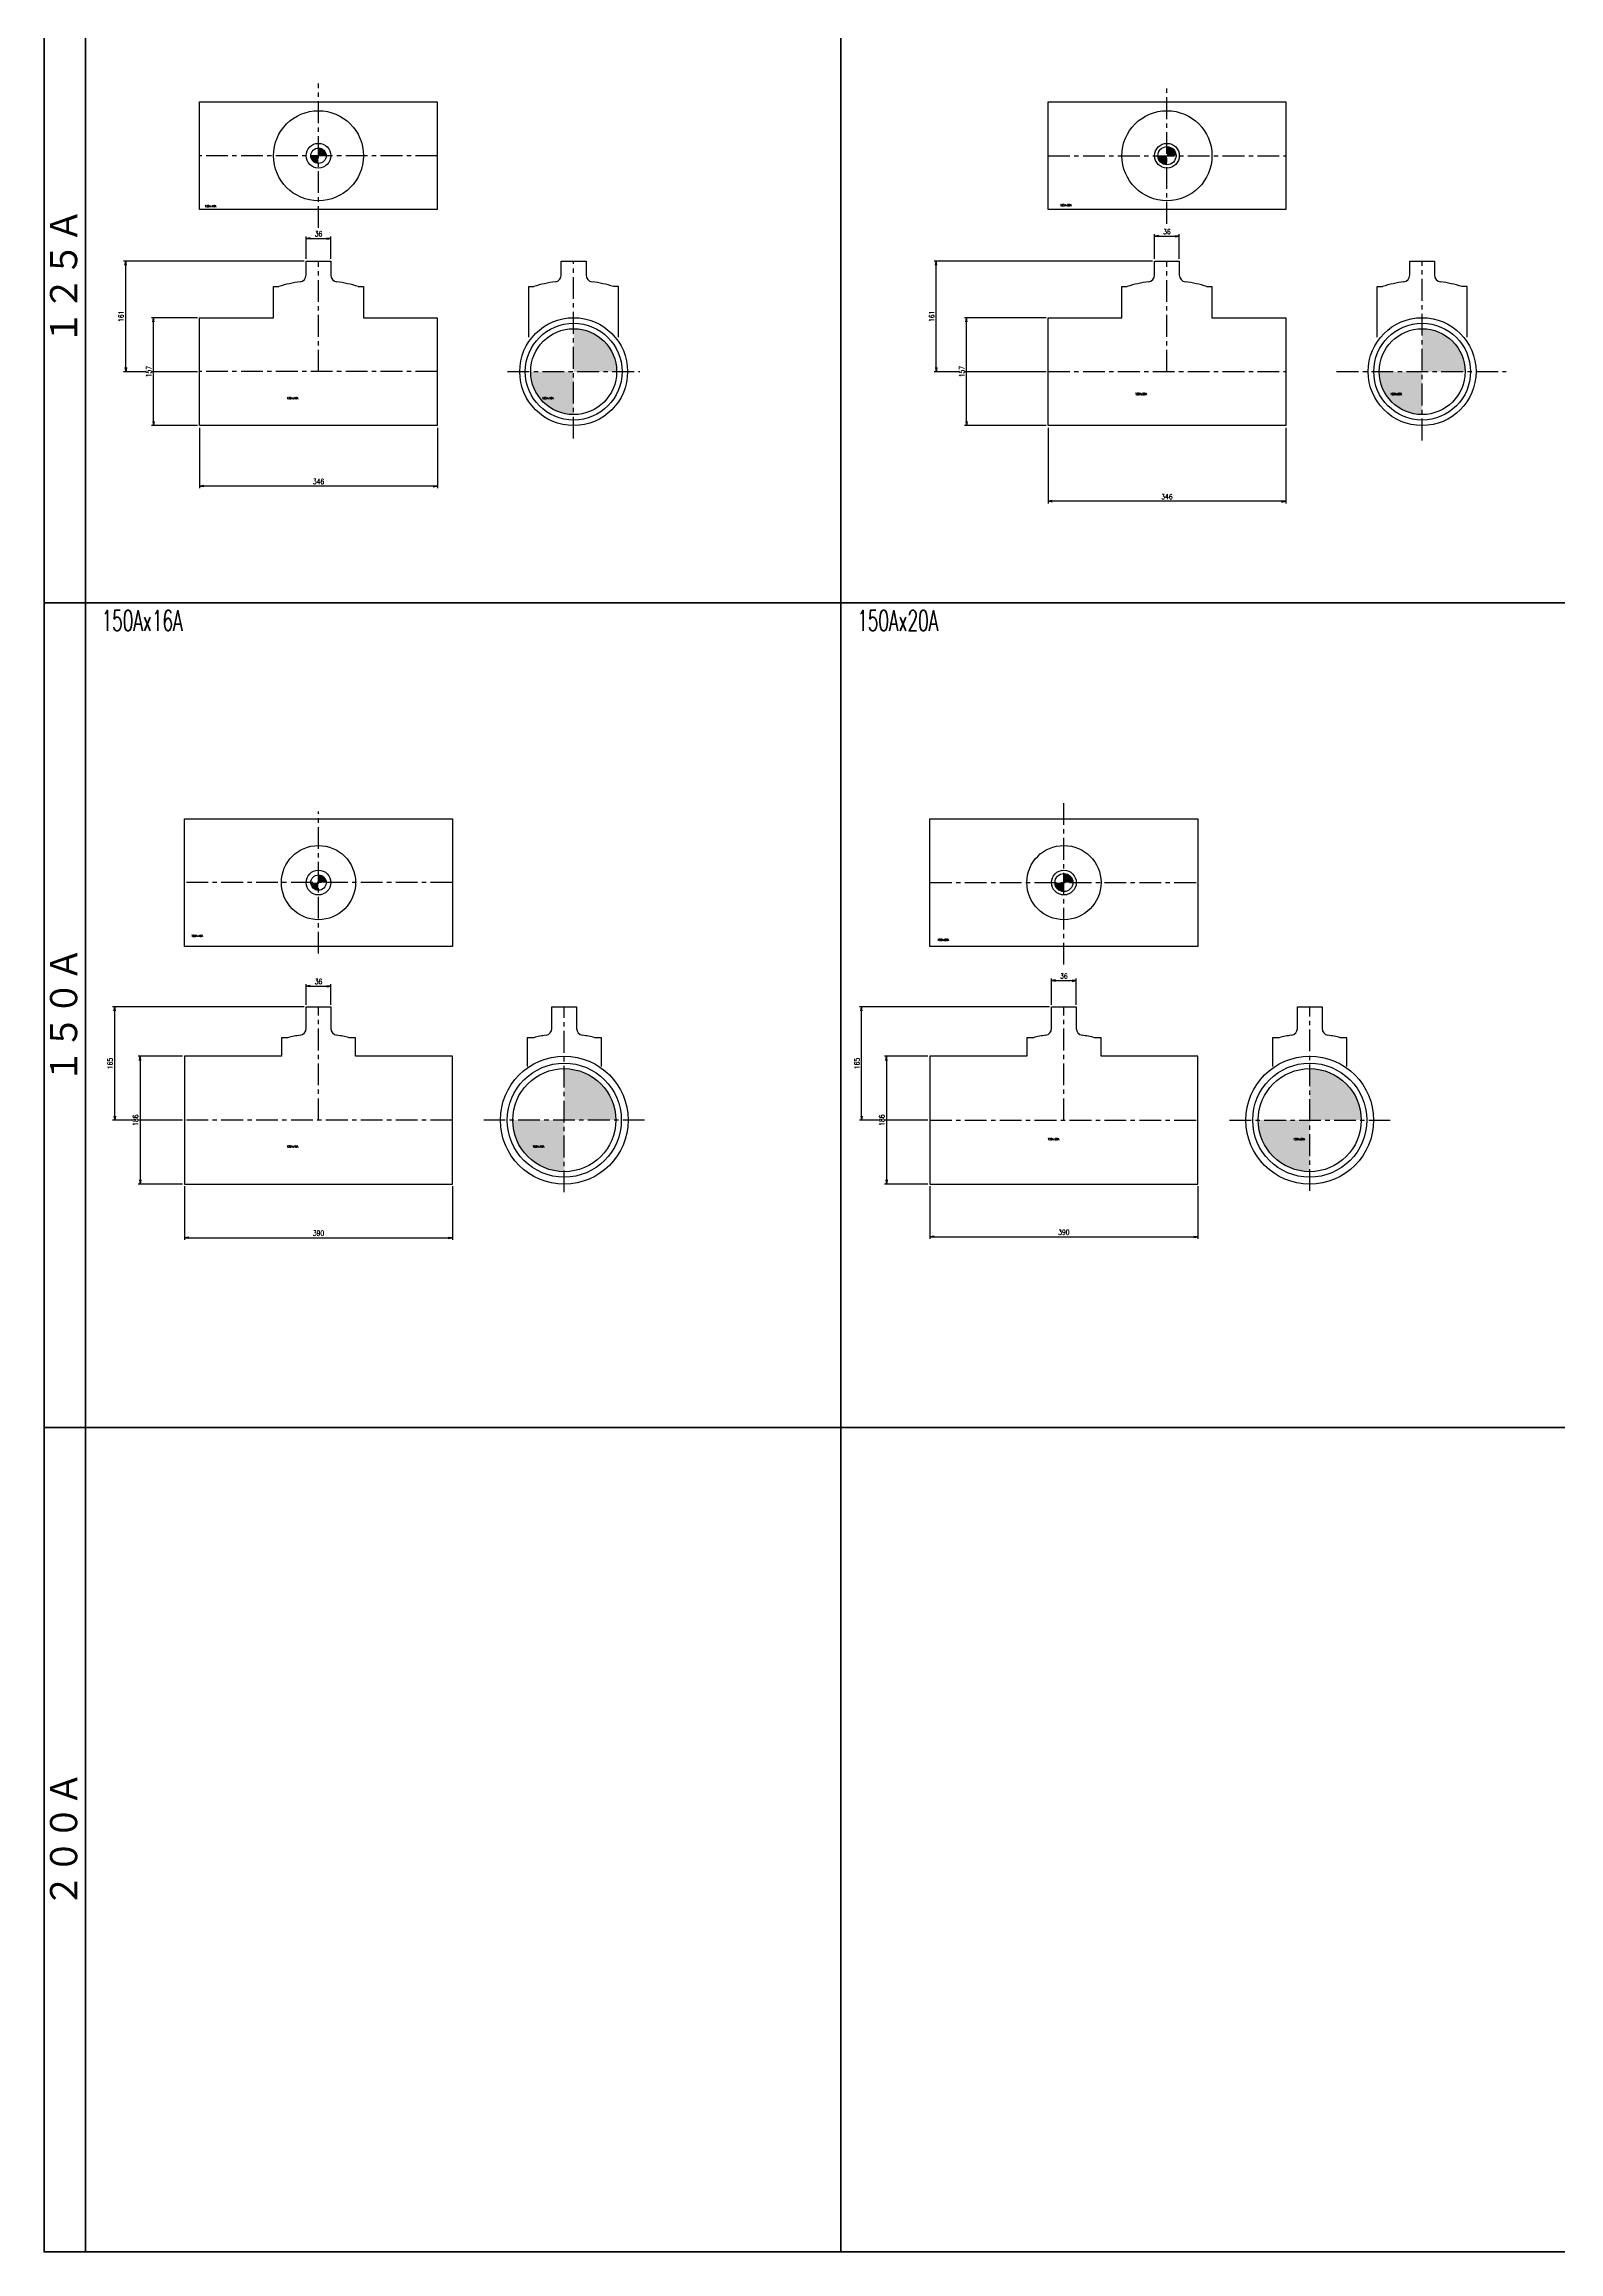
# Model space of a CAD drawing. Header units: millimetres. Extents: x 1711 to 90196, y -23291 to 8516.
# Drawn here: x 72476 to 74681, y -3752 to -539 of the extents above; entities that cross this region are included whole.
import ezdxf
from ezdxf.enums import TextEntityAlignment as Align

# ---------------------------------------------------------------- set-up
doc = ezdxf.new("R2010")
doc.units = ezdxf.units.MM
doc.header["$PDMODE"] = 35
doc.linetypes.add('CENTER', pattern=[50.8, 31.75, -6.35, 6.35, -6.35])
doc.layers.add('line', color=153, linetype='Continuous', lineweight=50)
for name, color, linetype in [('寸法', 2, 'Continuous'), ('配管-CVP', 4, 'Continuous'), ('＃配管（PVC)', 21, 'Continuous')]:
    doc.layers.add(name, color=color, linetype=linetype)
doc.styles.add('kpk', font='romans.shx', dxfattribs={"width": 0.7, "bigfont": 'extfont2.shx'})
doc.styles.get("Standard").update_dxf_attribs({"font": 'romans.shx', "bigfont": 'extfont.shx'})
doc.dimstyles.new('KPK-3', dxfattribs={"dimscale": 3, "dimtxt": 2.5, "dimasz": 2, "dimexe": 1, "dimexo": 1, "dimgap": 1, "dimtad": 3, "dimdec": 1, "dimdsep": 46, "dimtxsty": 'kpk', "dimblk": 'OPEN', "dimcen": 2.5, "dimclrd": 2, "dimclre": 2, "dimclrt": 4, "dimadec": 1, "dimazin": 2, "dimtfac": 1, "dimtdec": 1, "dimtmove": 0, "dimatfit": 2, "dimldrblk": 'OPEN', "dimfxl": 0, "dimlwd": -1, "dimlwe": -1, "dimarcsym": 0})

# ---------------------------------------------------------------- blocks, each defined once
blk = doc.blocks.new('_Open')
at = {"color": 0, "linetype": 'ByBlock', "lineweight": -2}
for p, q in [((-1, 0.17), (0, 0)), ((-1, -0.17), (0, 0)), ((0, 0), (-1, 0))]:
    blk.add_line(p, q, dxfattribs=at)
blk = doc.blocks.new('*D2141')
at = {"layer": 'Defpoints', "color": 0, "transparency": 16777216}
for p in [(72594.6, -855), (72857.3, -855), (72702.3, -1016)]:
    blk.add_point(p, dxfattribs=at)
at = {"layer": '寸法', "color": 2, "transparency": 16777216}
for p, q in [((72854.3, -855), (72591.6, -855)), ((72594.6, -1010), (72594.6, -861)), ((72699.3, -1016), (72591.6, -1016))]:
    blk.add_line(p, q, dxfattribs=at)
at = {"layer": '寸法', "color": 2, "transparency": 16777216, "xscale": 6, "yscale": 6, "zscale": 6}
for p, rotation in [((72594.6, -855), 90), ((72594.6, -1016), 270)]:
    blk.add_blockref('_Open', p, dxfattribs=dict(at, rotation=rotation))
at = {"layer": '寸法', "color": 4, "transparency": 16777216, "insert": (72587.9, -935.5), "char_height": 7.5, "attachment_point": 5, "rotation": 90, "style": 'kpk', "bg_fill": 3, "box_fill_scale": 1.1, "bg_fill_color": 256, "bg_fill_true_color": 13158600, "bg_fill_transparency": 0}
blk.add_mtext('161', dxfattribs=at)
blk = doc.blocks.new('*D2142')
at = {"layer": 'Defpoints', "color": 0, "transparency": 16777216}
for p in [(72635, -937.5), (72702.3, -937.5), (72702.3, -1094.5)]:
    blk.add_point(p, dxfattribs=at)
at = {"layer": '寸法', "color": 2, "transparency": 16777216}
for p, q in [((72699.3, -937.5), (72632, -937.5)), ((72635, -1088.5), (72635, -943.5)), ((72699.3, -1094.5), (72632, -1094.5))]:
    blk.add_line(p, q, dxfattribs=at)
at = {"layer": '寸法', "color": 2, "transparency": 16777216, "xscale": 6, "yscale": 6, "zscale": 6}
for p, rotation in [((72635, -937.5), 90), ((72635, -1094.5), 270)]:
    blk.add_blockref('_Open', p, dxfattribs=dict(at, rotation=rotation))
at = {"layer": '寸法', "color": 4, "transparency": 16777216, "insert": (72628.2, -1016), "char_height": 7.5, "attachment_point": 5, "rotation": 90, "style": 'kpk', "bg_fill": 3, "box_fill_scale": 1.1, "bg_fill_color": 256, "bg_fill_true_color": 13158600, "bg_fill_transparency": 0}
blk.add_mtext('157', dxfattribs=at)
blk = doc.blocks.new('*D2143')
at = {"layer": 'Defpoints', "color": 0, "transparency": 16777216}
for p in [(72702.3, -1094.5), (73048.3, -1094.5), (72702.3, -1182.7)]:
    blk.add_point(p, dxfattribs=at)
at = {"layer": '寸法', "color": 2, "transparency": 16777216}
for p, q in [((72702.3, -1097.5), (72702.3, -1185.7)), ((73048.3, -1097.5), (73048.3, -1185.7)), ((73042.3, -1182.7), (72708.3, -1182.7))]:
    blk.add_line(p, q, dxfattribs=at)
at = {"layer": '寸法', "color": 2, "transparency": 16777216, "xscale": 6, "yscale": 6, "zscale": 6, "rotation": 180}
blk.add_blockref('_Open', (72702.3, -1182.7), dxfattribs=at)
at = {"layer": '寸法', "color": 2, "transparency": 16777216, "xscale": 6, "yscale": 6, "zscale": 6}
blk.add_blockref('_Open', (73048.3, -1182.7), dxfattribs=at)
at = {"layer": '寸法', "color": 4, "transparency": 16777216, "insert": (72875.3, -1175.9), "char_height": 7.5, "attachment_point": 5, "style": 'kpk', "bg_fill": 3, "box_fill_scale": 1.1, "bg_fill_color": 256, "bg_fill_true_color": 13158600, "bg_fill_transparency": 0}
blk.add_mtext('346', dxfattribs=at)
blk = doc.blocks.new('*D2144')
at = {"layer": 'Defpoints', "color": 0, "transparency": 16777216}
for p in [(72857.3, -855), (72893.3, -855)]:
    blk.add_point(p, dxfattribs=at)
at = {"layer": '寸法', "color": 2, "transparency": 16777216}
for p, q in [((72857.3, -852), (72857.3, -819.1)), ((72863.3, -822.1), (72887.3, -822.1)), ((72893.3, -852), (72893.3, -819.1))]:
    blk.add_line(p, q, dxfattribs=at)
at = {"layer": '寸法', "color": 2, "transparency": 16777216, "xscale": 6, "yscale": 6, "zscale": 6, "rotation": 180}
blk.add_blockref('_Open', (72857.3, -822.1), dxfattribs=at)
at = {"layer": '寸法', "color": 2, "transparency": 16777216, "xscale": 6, "yscale": 6, "zscale": 6}
blk.add_blockref('_Open', (72893.3, -822.1), dxfattribs=at)
at = {"layer": '寸法', "color": 4, "transparency": 16777216, "insert": (72875.3, -815.4), "char_height": 7.5, "attachment_point": 5, "style": 'kpk', "bg_fill": 3, "box_fill_scale": 1.1, "bg_fill_color": 256, "bg_fill_true_color": 13158600, "bg_fill_transparency": 0}
blk.add_mtext('36', dxfattribs=at)
at = {"layer": 'Defpoints', "color": 0, "transparency": 16777216}
blk.add_point((72893.3, -822.1), dxfattribs=at)
blk = doc.blocks.new('*D2145')
at = {"layer": 'Defpoints', "color": 0, "transparency": 16777216}
for p in [(73774.6, -855), (74092.4, -855), (73937.4, -1016)]:
    blk.add_point(p, dxfattribs=at)
at = {"layer": '寸法', "color": 2, "transparency": 16777216}
for p, q in [((74089.4, -855), (73771.6, -855)), ((73774.6, -1010), (73774.6, -861)), ((73934.4, -1016), (73771.6, -1016))]:
    blk.add_line(p, q, dxfattribs=at)
at = {"layer": '寸法', "color": 2, "transparency": 16777216, "xscale": 6, "yscale": 6, "zscale": 6}
for p, rotation in [((73774.6, -855), 90), ((73774.6, -1016), 270)]:
    blk.add_blockref('_Open', p, dxfattribs=dict(at, rotation=rotation))
at = {"layer": '寸法', "color": 4, "transparency": 16777216, "insert": (73767.8, -935.5), "char_height": 7.5, "attachment_point": 5, "rotation": 90, "style": 'kpk', "bg_fill": 3, "box_fill_scale": 1.1, "bg_fill_color": 256, "bg_fill_true_color": 13158600, "bg_fill_transparency": 0}
blk.add_mtext('161', dxfattribs=at)
blk = doc.blocks.new('*D2146')
at = {"layer": 'Defpoints', "color": 0, "transparency": 16777216}
for p in [(73818.6, -937.5), (73937.4, -937.5), (73937.4, -1094.5)]:
    blk.add_point(p, dxfattribs=at)
at = {"layer": '寸法', "color": 2, "transparency": 16777216}
for p, q in [((73934.4, -937.5), (73815.6, -937.5)), ((73818.6, -1088.5), (73818.6, -943.5)), ((73934.4, -1094.5), (73815.6, -1094.5))]:
    blk.add_line(p, q, dxfattribs=at)
at = {"layer": '寸法', "color": 2, "transparency": 16777216, "xscale": 6, "yscale": 6, "zscale": 6}
for p, rotation in [((73818.6, -937.5), 90), ((73818.6, -1094.5), 270)]:
    blk.add_blockref('_Open', p, dxfattribs=dict(at, rotation=rotation))
at = {"layer": '寸法', "color": 4, "transparency": 16777216, "insert": (73811.9, -1016), "char_height": 7.5, "attachment_point": 5, "rotation": 90, "style": 'kpk', "bg_fill": 3, "box_fill_scale": 1.1, "bg_fill_color": 256, "bg_fill_true_color": 13158600, "bg_fill_transparency": 0}
blk.add_mtext('157', dxfattribs=at)
blk = doc.blocks.new('*D2147')
at = {"layer": 'Defpoints', "color": 0, "transparency": 16777216}
for p in [(73937.4, -1094.5), (74283.4, -1094.5), (73937.4, -1204.7)]:
    blk.add_point(p, dxfattribs=at)
at = {"layer": '寸法', "color": 2, "transparency": 16777216}
for p, q in [((73937.4, -1097.5), (73937.4, -1207.7)), ((74283.4, -1097.5), (74283.4, -1207.7)), ((74277.4, -1204.7), (73943.4, -1204.7))]:
    blk.add_line(p, q, dxfattribs=at)
at = {"layer": '寸法', "color": 2, "transparency": 16777216, "xscale": 6, "yscale": 6, "zscale": 6, "rotation": 180}
blk.add_blockref('_Open', (73937.4, -1204.7), dxfattribs=at)
at = {"layer": '寸法', "color": 2, "transparency": 16777216, "xscale": 6, "yscale": 6, "zscale": 6}
blk.add_blockref('_Open', (74283.4, -1204.7), dxfattribs=at)
at = {"layer": '寸法', "color": 4, "transparency": 16777216, "insert": (74110.4, -1198), "char_height": 7.5, "attachment_point": 5, "style": 'kpk', "bg_fill": 3, "box_fill_scale": 1.1, "bg_fill_color": 256, "bg_fill_true_color": 13158600, "bg_fill_transparency": 0}
blk.add_mtext('346', dxfattribs=at)
blk = doc.blocks.new('*D1816')
at = {"layer": 'Defpoints', "color": 0, "transparency": 16777216}
for p in [(74092.4, -855), (74128.4, -855)]:
    blk.add_point(p, dxfattribs=at)
at = {"layer": '寸法', "color": 2, "transparency": 16777216}
for p, q in [((74092.4, -852), (74092.4, -815.9)), ((74098.4, -818.9), (74122.4, -818.9)), ((74128.4, -852), (74128.4, -815.9))]:
    blk.add_line(p, q, dxfattribs=at)
at = {"layer": '寸法', "color": 2, "transparency": 16777216, "xscale": 6, "yscale": 6, "zscale": 6, "rotation": 180}
blk.add_blockref('_Open', (74092.4, -818.9), dxfattribs=at)
at = {"layer": '寸法', "color": 2, "transparency": 16777216, "xscale": 6, "yscale": 6, "zscale": 6}
blk.add_blockref('_Open', (74128.4, -818.9), dxfattribs=at)
at = {"layer": '寸法', "color": 4, "transparency": 16777216, "insert": (74110.4, -812.2), "char_height": 7.5, "attachment_point": 5, "style": 'kpk', "bg_fill": 3, "box_fill_scale": 1.1, "bg_fill_color": 256, "bg_fill_true_color": 13158600, "bg_fill_transparency": 0}
blk.add_mtext('36', dxfattribs=at)
at = {"layer": 'Defpoints', "color": 0, "transparency": 16777216}
blk.add_point((74128.4, -818.9), dxfattribs=at)
blk = doc.blocks.new('*D1837')
at = {"layer": 'Defpoints', "color": 0, "transparency": 16777216}
for p in [(72578.6, -1940.4), (72857.3, -1940.4), (72680.3, -2105.4)]:
    blk.add_point(p, dxfattribs=at)
at = {"layer": '寸法', "color": 2, "transparency": 16777216}
for p, q in [((72854.3, -1940.4), (72575.6, -1940.4)), ((72578.6, -2099.4), (72578.6, -1946.4)), ((72677.3, -2105.4), (72575.6, -2105.4))]:
    blk.add_line(p, q, dxfattribs=at)
at = {"layer": '寸法', "color": 2, "transparency": 16777216, "xscale": 6, "yscale": 6, "zscale": 6}
for p, rotation in [((72578.6, -1940.4), 90), ((72578.6, -2105.4), 270)]:
    blk.add_blockref('_Open', p, dxfattribs=dict(at, rotation=rotation))
at = {"layer": '寸法', "color": 4, "transparency": 16777216, "insert": (72571.9, -2022.9), "char_height": 7.5, "attachment_point": 5, "rotation": 90, "style": 'kpk', "bg_fill": 3, "box_fill_scale": 1.1, "bg_fill_color": 256, "bg_fill_true_color": 13158600, "bg_fill_transparency": 0}
blk.add_mtext('165', dxfattribs=at)
blk = doc.blocks.new('*D1838')
at = {"layer": 'Defpoints', "color": 0, "transparency": 16777216}
for p in [(72680.3, -2012.4), (72615.8, -2198.4), (72680.3, -2198.4)]:
    blk.add_point(p, dxfattribs=at)
at = {"layer": '寸法', "color": 2, "transparency": 16777216}
for p, q in [((72677.3, -2012.4), (72612.8, -2012.4)), ((72615.8, -2018.4), (72615.8, -2192.4)), ((72677.3, -2198.4), (72612.8, -2198.4))]:
    blk.add_line(p, q, dxfattribs=at)
at = {"layer": '寸法', "color": 2, "transparency": 16777216, "xscale": 6, "yscale": 6, "zscale": 6}
for p, rotation in [((72615.8, -2012.4), 90), ((72615.8, -2198.4), 270)]:
    blk.add_blockref('_Open', p, dxfattribs=dict(at, rotation=rotation))
at = {"layer": '寸法', "color": 4, "transparency": 16777216, "insert": (72609, -2105.4), "char_height": 7.5, "attachment_point": 5, "rotation": 90, "style": 'kpk', "bg_fill": 3, "box_fill_scale": 1.1, "bg_fill_color": 256, "bg_fill_true_color": 13158600, "bg_fill_transparency": 0}
blk.add_mtext('186', dxfattribs=at)
blk = doc.blocks.new('*D1839')
at = {"layer": 'Defpoints', "color": 0, "transparency": 16777216}
for p in [(72680.3, -2198.4), (73070.3, -2198.4), (73070.3, -2276.6)]:
    blk.add_point(p, dxfattribs=at)
at = {"layer": '寸法', "color": 2, "transparency": 16777216}
for p, q in [((72680.3, -2201.4), (72680.3, -2279.6)), ((73070.3, -2201.4), (73070.3, -2279.6)), ((72686.3, -2276.6), (73064.3, -2276.6))]:
    blk.add_line(p, q, dxfattribs=at)
at = {"layer": '寸法', "color": 2, "transparency": 16777216, "xscale": 6, "yscale": 6, "zscale": 6, "rotation": 180}
blk.add_blockref('_Open', (72680.3, -2276.6), dxfattribs=at)
at = {"layer": '寸法', "color": 2, "transparency": 16777216, "xscale": 6, "yscale": 6, "zscale": 6}
blk.add_blockref('_Open', (73070.3, -2276.6), dxfattribs=at)
at = {"layer": '寸法', "color": 4, "transparency": 16777216, "insert": (72875.3, -2269.8), "char_height": 7.5, "attachment_point": 5, "style": 'kpk', "bg_fill": 3, "box_fill_scale": 1.1, "bg_fill_color": 256, "bg_fill_true_color": 13158600, "bg_fill_transparency": 0}
blk.add_mtext('390', dxfattribs=at)
blk = doc.blocks.new('*D1840')
at = {"layer": 'Defpoints', "color": 0, "transparency": 16777216}
for p in [(72857.3, -1940.4), (72893.3, -1940.4)]:
    blk.add_point(p, dxfattribs=at)
at = {"layer": '寸法', "color": 2, "transparency": 16777216}
for p, q in [((72857.3, -1937.4), (72857.3, -1907.4)), ((72863.3, -1910.4), (72887.3, -1910.4)), ((72893.3, -1937.4), (72893.3, -1907.4))]:
    blk.add_line(p, q, dxfattribs=at)
at = {"layer": '寸法', "color": 2, "transparency": 16777216, "xscale": 6, "yscale": 6, "zscale": 6, "rotation": 180}
blk.add_blockref('_Open', (72857.3, -1910.4), dxfattribs=at)
at = {"layer": '寸法', "color": 2, "transparency": 16777216, "xscale": 6, "yscale": 6, "zscale": 6}
blk.add_blockref('_Open', (72893.3, -1910.4), dxfattribs=at)
at = {"layer": '寸法', "color": 4, "transparency": 16777216, "insert": (72875.3, -1903.6), "char_height": 7.5, "attachment_point": 5, "style": 'kpk', "bg_fill": 3, "box_fill_scale": 1.1, "bg_fill_color": 256, "bg_fill_true_color": 13158600, "bg_fill_transparency": 0}
blk.add_mtext('36', dxfattribs=at)
at = {"layer": 'Defpoints', "color": 0, "transparency": 16777216}
blk.add_point((72893.3, -1910.4), dxfattribs=at)
blk = doc.blocks.new('*D1841')
at = {"layer": 'Defpoints', "color": 0, "transparency": 16777216}
for p in [(73665.8, -1940.4), (73942.4, -1940.4), (73765.4, -2105.4)]:
    blk.add_point(p, dxfattribs=at)
at = {"layer": '寸法', "color": 2, "transparency": 16777216}
for p, q in [((73939.4, -1940.4), (73662.8, -1940.4)), ((73665.8, -2099.4), (73665.8, -1946.4)), ((73762.4, -2105.4), (73662.8, -2105.4))]:
    blk.add_line(p, q, dxfattribs=at)
at = {"layer": '寸法', "color": 2, "transparency": 16777216, "xscale": 6, "yscale": 6, "zscale": 6}
for p, rotation in [((73665.8, -1940.4), 90), ((73665.8, -2105.4), 270)]:
    blk.add_blockref('_Open', p, dxfattribs=dict(at, rotation=rotation))
at = {"layer": '寸法', "color": 4, "transparency": 16777216, "insert": (73659.1, -2022.9), "char_height": 7.5, "attachment_point": 5, "rotation": 90, "style": 'kpk', "bg_fill": 3, "box_fill_scale": 1.1, "bg_fill_color": 256, "bg_fill_true_color": 13158600, "bg_fill_transparency": 0}
blk.add_mtext('165', dxfattribs=at)
blk = doc.blocks.new('*D1842')
at = {"layer": 'Defpoints', "color": 0, "transparency": 16777216}
for p in [(73765.4, -2012.4), (73702.1, -2198.4), (73765.4, -2198.4)]:
    blk.add_point(p, dxfattribs=at)
at = {"layer": '寸法', "color": 2, "transparency": 16777216}
for p, q in [((73762.4, -2012.4), (73699.1, -2012.4)), ((73702.1, -2018.4), (73702.1, -2192.4)), ((73762.4, -2198.4), (73699.1, -2198.4))]:
    blk.add_line(p, q, dxfattribs=at)
at = {"layer": '寸法', "color": 2, "transparency": 16777216, "xscale": 6, "yscale": 6, "zscale": 6}
for p, rotation in [((73702.1, -2012.4), 90), ((73702.1, -2198.4), 270)]:
    blk.add_blockref('_Open', p, dxfattribs=dict(at, rotation=rotation))
at = {"layer": '寸法', "color": 4, "transparency": 16777216, "insert": (73695.4, -2105.4), "char_height": 7.5, "attachment_point": 5, "rotation": 90, "style": 'kpk', "bg_fill": 3, "box_fill_scale": 1.1, "bg_fill_color": 256, "bg_fill_true_color": 13158600, "bg_fill_transparency": 0}
blk.add_mtext('186', dxfattribs=at)
blk = doc.blocks.new('*D1843')
at = {"layer": 'Defpoints', "color": 0, "transparency": 16777216}
for p in [(73765.4, -2198.4), (74155.4, -2198.4), (74155.4, -2275.3)]:
    blk.add_point(p, dxfattribs=at)
at = {"layer": '寸法', "color": 2, "transparency": 16777216}
for p, q in [((73765.4, -2201.4), (73765.4, -2278.3)), ((74155.4, -2201.4), (74155.4, -2278.3)), ((73771.4, -2275.3), (74149.4, -2275.3))]:
    blk.add_line(p, q, dxfattribs=at)
at = {"layer": '寸法', "color": 2, "transparency": 16777216, "xscale": 6, "yscale": 6, "zscale": 6, "rotation": 180}
blk.add_blockref('_Open', (73765.4, -2275.3), dxfattribs=at)
at = {"layer": '寸法', "color": 2, "transparency": 16777216, "xscale": 6, "yscale": 6, "zscale": 6}
blk.add_blockref('_Open', (74155.4, -2275.3), dxfattribs=at)
at = {"layer": '寸法', "color": 4, "transparency": 16777216, "insert": (73960.4, -2268.5), "char_height": 7.5, "attachment_point": 5, "style": 'kpk', "bg_fill": 3, "box_fill_scale": 1.1, "bg_fill_color": 256, "bg_fill_true_color": 13158600, "bg_fill_transparency": 0}
blk.add_mtext('390', dxfattribs=at)
blk = doc.blocks.new('*D1844')
at = {"layer": 'Defpoints', "color": 0, "transparency": 16777216}
for p in [(73942.4, -1940.4), (73978.4, -1940.4)]:
    blk.add_point(p, dxfattribs=at)
at = {"layer": '寸法', "color": 2, "transparency": 16777216}
for p, q in [((73942.4, -1937.4), (73942.4, -1899.3)), ((73948.4, -1902.3), (73972.4, -1902.3)), ((73978.4, -1937.4), (73978.4, -1899.3))]:
    blk.add_line(p, q, dxfattribs=at)
at = {"layer": '寸法', "color": 2, "transparency": 16777216, "xscale": 6, "yscale": 6, "zscale": 6, "rotation": 180}
blk.add_blockref('_Open', (73942.4, -1902.3), dxfattribs=at)
at = {"layer": '寸法', "color": 2, "transparency": 16777216, "xscale": 6, "yscale": 6, "zscale": 6}
blk.add_blockref('_Open', (73978.4, -1902.3), dxfattribs=at)
at = {"layer": '寸法', "color": 4, "transparency": 16777216, "insert": (73960.4, -1895.6), "char_height": 7.5, "attachment_point": 5, "style": 'kpk', "bg_fill": 3, "box_fill_scale": 1.1, "bg_fill_color": 256, "bg_fill_true_color": 13158600, "bg_fill_transparency": 0}
blk.add_mtext('36', dxfattribs=at)
at = {"layer": 'Defpoints', "color": 0, "transparency": 16777216}
blk.add_point((73978.4, -1902.3), dxfattribs=at)
blk = doc.blocks.new('A$C8e9c73af')
at = {"layer": 'line'}
blk.add_line((60, 0), (60, -5360), dxfattribs=at)
for points in [[(1160, -5360), (60, -5360), (0, -5360), (0, 0), (60, -160), (0, -160), (60, -160), (1160, -160), (2260, -160), (3360, -160), (4460, -160), (5560, -160), (6660, -160), (7760, -160), (8860, -160)], [(1160, -100), (1160, -5360), (2260, -5360), (3360, -5360), (4460, -5360), (5560, -5360), (6660, -5360), (6660, -100)], [(0, -2960), (60, -2960), (1160, -2960), (2260, -2960), (3360, -2960), (4460, -2960), (5560, -2960), (6660, -2960), (7760, -2960), (8860, -2960), (8920, -2960), (10020, -2960), (11120, -2960), (12220, -2960), (13320, -2960), (14420, -2960), (15520, -2960), (16620, -2960), (17720, -2960)], [(0, -4160), (60, -4160), (1160, -4160), (2260, -4160), (3360, -4160), (4460, -4160), (5560, -4160), (6660, -4160), (7760, -4160), (8860, -4160), (8920, -4160), (10020, -4160), (11120, -4160), (12220, -4160), (13320, -4160), (14420, -4160), (15520, -4160), (16620, -4160), (17720, -4160)]]:
    blk.add_lwpolyline(points, dxfattribs=at)
at = {"layer": 'line', "char_height": 45, "attachment_point": 5, "rotation": 90}
for s, insert in [('１２５Ａ', (30, -2485)), ('１５０Ａ', (30, -3560)), ('２００Ａ', (30, -4760))]:
    blk.add_mtext(s, dxfattribs=dict(at, insert=insert))
at = {"layer": 'line', "char_height": 30, "attachment_point": 4}
for s, insert in [('{\\W0.6;150Ax16A}', (83.6, -2985.9)), ('{\\W0.6;150Ax20A}', (1183.6, -2985.9))]:
    blk.add_mtext(s, dxfattribs=dict(at, insert=insert))
blk = doc.blocks.new('125Ax16A-TS_BT『Ｔ型』-上面')
at = {"layer": '＃配管（PVC)', "linetype": 'ByBlock'}
h = blk.add_hatch(color=252, dxfattribs=at)
h.dxf.hatch_style = 1
h.paths.add_polyline_path([(0, 11.2), (0, 0), (11.2, 0, 0.414214)])
h.paths.add_polyline_path([(-11.2, 0, 0.414214), (0, -11.2), (0, 0)])
at = {"layer": '＃配管（PVC)', "color": 2, "linetype": 'CENTER'}
blk.add_line((0, -105), (0, 105), dxfattribs=at)
at = {"layer": '＃配管（PVC)', "color": 0, "linetype": 'ByBlock'}
blk.add_lwpolyline([(-173, 78.5), (173, 78.5), (173, -78.5), (-173, -78.5)], close=True, dxfattribs=at)
at = {"layer": '＃配管（PVC)', "color": 2, "linetype": 'CENTER'}
blk.add_lwpolyline([(173, 0), (-173, 0)], dxfattribs=at)
at = {"layer": '＃配管（PVC)', "color": 0, "linetype": 'ByBlock'}
for radius in [65.5, 18, 11.2]:
    blk.add_circle((0, 0), radius, dxfattribs=at)
at = {"layer": '＃配管（PVC)', "color": 6, "style": 'kpk', "width": 0.7}
blk.add_text('125Ax16A', height=3, dxfattribs=at).set_placement((-157.3, -71.8), align=Align.TOP_CENTER)
blk = doc.blocks.new('125Ax16A-TS_BT『Ｔ型』-正面')
at = {"layer": '＃配管（PVC)', "color": 2, "linetype": 'CENTER'}
for p, q in [((0, 0), (0, 161)), ((173, 0), (-173, 0))]:
    blk.add_line(p, q, dxfattribs=at)
at = {"layer": '＃配管（PVC)', "color": 0, "linetype": 'ByBlock'}
blk.add_lwpolyline([(-26.7, 130.8, 0.375405), (-18, 140.7), (-18, 161), (18, 161), (18, 140.7, 0.375724), (26.7, 130.7)], format="xyb", dxfattribs=at)
blk.add_lwpolyline([(57.8, 124), (65.5, 124), (65.5, 78.5), (173, 78.5), (173, -78.5), (-173, -78.5), (-173, 78.5), (-65.5, 78.5), (-65.5, 124), (-57.8, 124)], dxfattribs=at)
for centre, start, end in [((0.1, -67.4), 97.6944, 106.8478), ((0.1, -67.5), 73.2219, 82.3697)]:
    blk.add_arc(centre, 200, start, end, dxfattribs=at)
at = {"layer": '＃配管（PVC)', "color": 6, "style": 'kpk', "width": 0.7}
blk.add_text('125Ax16A', height=3, dxfattribs=at).set_placement((-37.8, -37), align=Align.TOP_CENTER)
blk = doc.blocks.new('125Ax16A-TS_BT『Ｔ型』-側面')
at = {"layer": '＃配管（PVC)', "linetype": 'ByBlock'}
h = blk.add_hatch(color=252, dxfattribs=at)
h.dxf.hatch_style = 1
h.paths.add_polyline_path([(0, 0), (62.5, 0, 0.414214), (0, 62.5)])
h.paths.add_polyline_path([(-62.5, 0, 0.414214), (0, -62.5), (0, 0)])
at = {"layer": '＃配管（PVC)', "color": 2, "linetype": 'CENTER'}
for p, q in [((0, -97.3), (0, 161)), ((-96.3, 0), (96.2, 0))]:
    blk.add_line(p, q, dxfattribs=at)
at = {"layer": '＃配管（PVC)', "color": 0, "linetype": 'ByBlock'}
blk.add_lwpolyline([(-26.7, 130.8, 0.375405), (-18, 140.7), (-18, 161), (18, 161), (18, 140.7, 0.375724), (26.7, 130.7)], format="xyb", dxfattribs=at)
for points in [[(-65.5, 50.2), (-65.5, 124), (-57.8, 124)], [(65.5, 50.2), (65.5, 124), (57.8, 124)]]:
    blk.add_lwpolyline(points, dxfattribs=at)
for radius in [78.5, 70.4, 62.5]:
    blk.add_circle((0, 0), radius, dxfattribs=at)
for centre, start, end in [((0.1, -67.4), 97.6944, 106.8478), ((0.1, -67.5), 73.2219, 82.3697)]:
    blk.add_arc(centre, 200, start, end, dxfattribs=at)
at = {"layer": '＃配管（PVC)', "color": 6, "style": 'kpk', "width": 0.7}
blk.add_text('125Ax16A', height=3, dxfattribs=at).set_placement((-37.8, -37), align=Align.TOP_CENTER)
blk = doc.blocks.new('125Ax20A-TS_BT『Ｔ型』-正面')
at = {"layer": '＃配管（PVC)', "color": 2, "linetype": 'CENTER'}
for p, q in [((0, 0), (0, 161)), ((-173, 0), (173, 0))]:
    blk.add_line(p, q, dxfattribs=at)
at = {"layer": '＃配管（PVC)', "color": 0, "linetype": 'ByBlock'}
blk.add_lwpolyline([(-26.7, 130.8, 0.375405), (-18, 140.7), (-18, 161), (18, 161), (18, 140.7, 0.375724), (26.7, 130.7)], format="xyb", dxfattribs=at)
blk.add_lwpolyline([(57.8, 124), (65.5, 124), (65.5, 78.5), (173, 78.5), (173, -78.5), (-173, -78.5), (-173, 78.5), (-65.5, 78.5), (-65.5, 124), (-57.8, 124)], dxfattribs=at)
for centre, start, end in [((0.1, -67.4), 97.6944, 106.8478), ((0.1, -67.5), 73.2219, 82.3697)]:
    blk.add_arc(centre, 200, start, end, dxfattribs=at)
at = {"layer": '＃配管（PVC)', "color": 6, "style": 'kpk', "width": 0.7}
blk.add_text('125Ax20A', height=3, dxfattribs=at).set_placement((-37.8, -31), align=Align.TOP_CENTER)
blk = doc.blocks.new('125Ax20A-TS_BT『Ｔ型』-上面')
at = {"layer": '＃配管（PVC)', "linetype": 'ByBlock'}
h = blk.add_hatch(color=252, dxfattribs=at)
h.dxf.hatch_style = 1
h.paths.add_polyline_path([(0, 0), (13.2, 0, 0.414214), (0, 13.2)])
h.paths.add_polyline_path([(0, 0), (-13.2, 0, 0.414214), (0, -13.2)])
at = {"layer": '＃配管（PVC)', "color": 2, "linetype": 'CENTER'}
for p, q in [((0, -99), (0, 99)), ((-173, 0), (173, 0))]:
    blk.add_line(p, q, dxfattribs=at)
at = {"layer": '＃配管（PVC)', "color": 0, "linetype": 'ByBlock'}
blk.add_lwpolyline([(-173, 78.5), (173, 78.5), (173, -78.5), (-173, -78.5)], close=True, dxfattribs=at)
for radius in [65.5, 18, 13.2]:
    blk.add_circle((0, 0), radius, dxfattribs=at)
at = {"layer": '＃配管（PVC)', "color": 6, "style": 'kpk', "width": 0.7}
blk.add_text('125Ax20A', height=3, dxfattribs=at).set_placement((-147.4, -70.4), align=Align.TOP_CENTER)
blk = doc.blocks.new('125Ax20A-TS_BT『Ｔ型』-側面')
at = {"layer": '＃配管（PVC)', "linetype": 'ByBlock'}
h = blk.add_hatch(color=252, dxfattribs=at)
h.dxf.hatch_style = 1
h.paths.add_polyline_path([(62.5, 0, 0.414214), (0, 62.5), (0, 0)])
h.paths.add_polyline_path([(0, 0), (-62.5, 0, 0.414214), (0, -62.5)])
at = {"layer": '＃配管（PVC)', "color": 2, "linetype": 'CENTER'}
for p, q in [((0, -100), (0, 161)), ((-124.5, 0), (122.5, 0))]:
    blk.add_line(p, q, dxfattribs=at)
at = {"layer": '＃配管（PVC)', "color": 0, "linetype": 'ByBlock'}
blk.add_lwpolyline([(-26.7, 130.8, 0.375405), (-18, 140.7), (-18, 161), (18, 161), (18, 140.7, 0.375724), (26.7, 130.7)], format="xyb", dxfattribs=at)
for points in [[(-65.5, 50.2), (-65.5, 124), (-57.8, 124)], [(65.5, 50.2), (65.5, 124), (57.8, 124)]]:
    blk.add_lwpolyline(points, dxfattribs=at)
for radius in [78.5, 70.4, 62.5]:
    blk.add_circle((0, 0), radius, dxfattribs=at)
for centre, start, end in [((0.1, -67.4), 97.6944, 106.8478), ((0.1, -67.5), 73.2219, 82.3697)]:
    blk.add_arc(centre, 200, start, end, dxfattribs=at)
at = {"layer": '＃配管（PVC)', "color": 6, "style": 'kpk', "width": 0.7}
blk.add_text('125Ax20A', height=3, dxfattribs=at).set_placement((-37.8, -31), align=Align.TOP_CENTER)
blk = doc.blocks.new('150Ax16A-TS_BT『Ｔ型』-正面')
at = {"layer": '＃配管（PVC)', "color": 2, "linetype": 'CENTER'}
for p, q in [((0, 0), (0, 165)), ((195, 0), (-195, 0))]:
    blk.add_line(p, q, dxfattribs=at)
at = {"layer": '＃配管（PVC)', "color": 0, "linetype": 'ByBlock'}
blk.add_lwpolyline([(-26.5, 123.6, 0.371527), (-18, 133.5), (-18, 165), (18, 165), (18, 133.5, 0.371527), (26.5, 123.6)], format="xyb", dxfattribs=at)
blk.add_lwpolyline([(-44.5, 120), (-54, 120), (-54, 93), (-195, 93), (-195, -93), (195, -93), (195, 93), (54, 93), (54, 120), (44.5, 120)], dxfattribs=at)
for start, end in [(98.4745, 104.3132), (75.6868, 81.5255)]:
    blk.add_arc((0, -54.4), 180, start, end, dxfattribs=at)
at = {"layer": '＃配管（PVC)', "color": 6, "style": 'kpk', "width": 0.7}
blk.add_text('150Ax16A', height=3, dxfattribs=at).set_placement((-37.8, -37), align=Align.TOP_CENTER)
blk = doc.blocks.new('150Ax16A-TS_BT『Ｔ型』-上面')
at = {"layer": '＃配管（PVC)', "linetype": 'ByBlock'}
h = blk.add_hatch(color=252, dxfattribs=at)
h.dxf.hatch_style = 1
h.paths.add_polyline_path([(11.2, 0, 0.414214), (0, 11.2), (0, 0)])
h.paths.add_polyline_path([(0, 0), (-11.2, 0, 0.414214), (0, -11.2)])
at = {"layer": '＃配管（PVC)', "color": 2, "linetype": 'CENTER'}
for p, q in [((0, -103.3), (0, 103.4)), ((195, 0), (-195, 0))]:
    blk.add_line(p, q, dxfattribs=at)
at = {"layer": '＃配管（PVC)', "color": 0, "linetype": 'ByBlock'}
blk.add_lwpolyline([(-195, 93), (195, 93), (195, -93), (-195, -93)], close=True, dxfattribs=at)
for radius in [54, 18, 11.2]:
    blk.add_circle((0, 0), radius, dxfattribs=at)
at = {"layer": '＃配管（PVC)', "color": 6, "style": 'kpk', "width": 0.7}
blk.add_text('150Ax16A', height=3, dxfattribs=at).set_placement((-176.8, -76.2), align=Align.TOP_CENTER)
blk = doc.blocks.new('150Ax16A-TS_BT『Ｔ型』-側面')
at = {"layer": '＃配管（PVC)', "linetype": 'ByBlock'}
h = blk.add_hatch(color=252, dxfattribs=at)
h.dxf.hatch_style = 1
h.paths.add_polyline_path([(75, 0, 0.414214), (0, 75), (0, 0)])
h.paths.add_polyline_path([(-75, 0, 0.414214), (0, -75), (0, 0)])
at = {"layer": '＃配管（PVC)', "color": 2, "linetype": 'CENTER'}
for p, q in [((0, -105), (0, 165)), ((117, 0), (-117, 0))]:
    blk.add_line(p, q, dxfattribs=at)
at = {"layer": '＃配管（PVC)', "color": 0, "linetype": 'ByBlock'}
blk.add_lwpolyline([(-26.5, 123.6, 0.371527), (-18, 133.5), (-18, 165), (18, 165), (18, 133.5, 0.371527), (26.5, 123.6)], format="xyb", dxfattribs=at)
for points in [[(-44.5, 120), (-54, 120), (-54, 78.2)], [(54, 78.2), (54, 120), (44.5, 120)]]:
    blk.add_lwpolyline(points, dxfattribs=at)
for radius in [93, 83, 75]:
    blk.add_circle((0, 0), radius, dxfattribs=at)
for start, end in [(98.4745, 104.3132), (75.6868, 81.5255)]:
    blk.add_arc((0, -54.4), 180, start, end, dxfattribs=at)
at = {"layer": '＃配管（PVC)', "color": 6, "style": 'kpk', "width": 0.7}
blk.add_text('150Ax16A', height=3, dxfattribs=at).set_placement((-37.8, -37), align=Align.TOP_CENTER)
blk = doc.blocks.new('150Ax20A-TS_BT『Ｔ型』-正面')
at = {"layer": '＃配管（PVC)', "color": 2, "linetype": 'CENTER'}
for p, q in [((0, 0), (0, 165)), ((-195, 0), (195, 0))]:
    blk.add_line(p, q, dxfattribs=at)
at = {"layer": '＃配管（PVC)', "color": 0, "linetype": 'ByBlock'}
blk.add_lwpolyline([(-26.5, 123.6, 0.371527), (-18, 133.5), (-18, 165), (18, 165), (18, 133.5, 0.371527), (26.5, 123.6)], format="xyb", dxfattribs=at)
blk.add_lwpolyline([(-44.5, 120), (-54, 120), (-54, 93), (-195, 93), (-195, -93), (195, -93), (195, 93), (54, 93), (54, 120), (44.5, 120)], dxfattribs=at)
for start, end in [(98.4745, 104.3132), (75.6868, 81.5255)]:
    blk.add_arc((0, -54.4), 180, start, end, dxfattribs=at)
at = {"layer": '＃配管（PVC)', "color": 6, "style": 'kpk', "width": 0.7}
blk.add_text('150Ax20A', height=3, dxfattribs=at).set_placement((-15.3, -26), align=Align.TOP_CENTER)
blk = doc.blocks.new('150Ax20A-TS_BT『Ｔ型』-上面')
at = {"layer": '＃配管（PVC)', "linetype": 'ByBlock'}
h = blk.add_hatch(color=252, dxfattribs=at)
h.dxf.hatch_style = 1
h.paths.add_polyline_path([(0, 0), (13.2, 0, 0.414214), (0, 13.2)])
h.paths.add_polyline_path([(-13.2, 0, 0.414214), (0, -13.2), (0, 0)])
at = {"layer": '＃配管（PVC)', "color": 2, "linetype": 'CENTER'}
for p, q in [((0, -119.2), (0, 119.3)), ((-195, 0), (195, 0))]:
    blk.add_line(p, q, dxfattribs=at)
at = {"layer": '＃配管（PVC)', "color": 0, "linetype": 'ByBlock'}
blk.add_lwpolyline([(-195, 93), (195, 93), (195, -93), (-195, -93)], close=True, dxfattribs=at)
for radius in [54, 18, 13.2]:
    blk.add_circle((0, 0), radius, dxfattribs=at)
at = {"layer": '＃配管（PVC)', "color": 6, "style": 'kpk', "width": 0.7}
blk.add_text('150Ax20A', height=3, dxfattribs=at).set_placement((-175.7, -81.9), align=Align.TOP_CENTER)
blk = doc.blocks.new('150Ax20A-TS_BT『Ｔ型』-側面')
at = {"layer": '＃配管（PVC)', "linetype": 'ByBlock'}
h = blk.add_hatch(color=252, dxfattribs=at)
h.dxf.hatch_style = 1
h.paths.add_polyline_path([(75, 0, 0.414214), (0, 75), (0, 0)])
h.paths.add_polyline_path([(0, 0), (-75, 0, 0.414214), (0, -75)])
at = {"layer": '＃配管（PVC)', "color": 2, "linetype": 'CENTER'}
for p, q in [((0, -103), (0, 165)), ((-117, 0), (117, 0))]:
    blk.add_line(p, q, dxfattribs=at)
at = {"layer": '＃配管（PVC)', "color": 0, "linetype": 'ByBlock'}
blk.add_lwpolyline([(-26.5, 123.6, 0.371527), (-18, 133.5), (-18, 165), (18, 165), (18, 133.5, 0.371527), (26.5, 123.6)], format="xyb", dxfattribs=at)
for points in [[(-44.5, 120), (-54, 120), (-54, 78.2)], [(54, 78.2), (54, 120), (44.5, 120)]]:
    blk.add_lwpolyline(points, dxfattribs=at)
for radius in [93, 83, 75]:
    blk.add_circle((0, 0), radius, dxfattribs=at)
for start, end in [(98.4745, 104.3132), (75.6868, 81.5255)]:
    blk.add_arc((0, -54.4), 180, start, end, dxfattribs=at)
at = {"layer": '＃配管（PVC)', "color": 6, "style": 'kpk', "width": 0.7}
blk.add_text('150Ax20A', height=3, dxfattribs=at).set_placement((-15.3, -26), align=Align.TOP_CENTER)

msp = doc.modelspace()

# ---------------------------------------------------------------- block references
at = {"layer": '配管-CVP', "linetype": 'ByBlock'}
for name, p in [('125Ax16A-TS_BT『Ｔ型』-側面', (73246.7564, -1015.9536)), ('125Ax20A-TS_BT『Ｔ型』-側面', (74481.9368, -1015.9536)), ('150Ax16A-TS_BT『Ｔ型』-上面', (72875.2529, -1759.5802)), ('150Ax16A-TS_BT『Ｔ型』-側面', (73233.0952, -2105.3514)), ('150Ax20A-TS_BT『Ｔ型』-側面', (74318.2756, -2105.3514))]:
    msp.add_blockref(name, p, dxfattribs=at)

# ---------------------------------------------------------------- dimensions: what is measured, and where the dimension line sits
at = {"layer": '寸法'}
for base, p1, p2, picture, middle in [((72594.6021, -854.9536), (72702.2529, -1015.9536), (72857.2529, -854.9536), '*D2141', (72587.8521, -935.4536)), ((73774.5584, -854.9536), (73937.4333, -1015.9536), (74092.4333, -854.9536), '*D2145', (73767.8084, -935.4536)), ((72578.603, -1940.3514), (72680.2529, -2105.3514), (72857.2529, -1940.3514), '*D1837', (72571.853, -2022.8514)), ((73665.8079, -1940.3514), (73765.4333, -2105.3514), (73942.4333, -1940.3514), '*D1841', (73659.0579, -2022.8514))]:
    dim = msp.add_linear_dim(base=base, p1=p1, p2=p2, angle=90, dimstyle='KPK-3', dxfattribs=at)
    dim.commit()
    dim.dimension.update_dxf_attribs({"geometry": picture, "text_midpoint": middle})

# ---------------------------------------------------------------- next in the draw order: dimensions: what is measured, and where the dimension line sits
for base, p1, p2, picture, middle in [((72893.2529, -822.1229), (72857.2529, -854.9536), (72893.2529, -854.9536), '*D2144', (72875.2529, -815.3729)), ((74128.4333, -818.9156), (74092.4333, -854.9536), (74128.4333, -854.9536), '*D1816', (74110.4333, -812.1656)), ((73978.4333, -1902.3397), (73942.4333, -1940.3514), (73978.4333, -1940.3514), '*D1844', (73960.4333, -1895.5897)), ((72893.2529, -1910.3599), (72857.2529, -1940.3514), (72893.2529, -1940.3514), '*D1840', (72875.2529, -1903.6099))]:
    dim = msp.add_linear_dim(base=base, p1=p1, p2=p2, dimstyle='KPK-3', dxfattribs=at)
    dim.commit()
    dim.dimension.update_dxf_attribs({"geometry": picture, "text_midpoint": middle})
for base, p1, p2, picture, middle in [((72634.9506, -937.4536), (72702.2529, -1094.4536), (72702.2529, -937.4536), '*D2142', (72628.2006, -1015.9536)), ((73818.6214, -937.4536), (73937.4333, -1094.4536), (73937.4333, -937.4536), '*D2146', (73811.8714, -1015.9536)), ((72615.7792, -2198.3514), (72680.2529, -2012.3514), (72680.2529, -2198.3514), '*D1838', (72609.0292, -2105.3514)), ((73702.1358, -2198.3514), (73765.4333, -2012.3514), (73765.4333, -2198.3514), '*D1842', (73695.3858, -2105.3514))]:
    dim = msp.add_linear_dim(base=base, p1=p1, p2=p2, angle=90, dimstyle='KPK-3', dxfattribs=at)
    dim.commit()
    dim.dimension.update_dxf_attribs({"geometry": picture, "text_midpoint": middle})

# ---------------------------------------------------------------- next in the draw order: block references
at = {"layer": '配管-CVP', "linetype": 'ByBlock'}
for name, p in [('125Ax16A-TS_BT『Ｔ型』-上面', (72875.2529, -701.6837)), ('125Ax20A-TS_BT『Ｔ型』-上面', (74110.4333, -701.6837)), ('150Ax20A-TS_BT『Ｔ型』-上面', (73960.4333, -1759.5802))]:
    msp.add_blockref(name, p, dxfattribs=at)

# ---------------------------------------------------------------- next in the draw order: dimensions: what is measured, and where the dimension line sits
at = {"layer": '寸法'}
for base, p1, p2, picture, middle in [((72702.2529, -1182.6585), (73048.2529, -1094.4536), (72702.2529, -1094.4536), '*D2143', (72875.2529, -1175.9085)), ((73937.4333, -1204.7181), (74283.4333, -1094.4536), (73937.4333, -1094.4536), '*D2147', (74110.4333, -1197.9681)), ((73070.2529, -2276.5971), (72680.2529, -2198.3514), (73070.2529, -2198.3514), '*D1839', (72875.2529, -2269.8471)), ((74155.4333, -2275.2588), (73765.4333, -2198.3514), (74155.4333, -2198.3514), '*D1843', (73960.4333, -2268.5088))]:
    dim = msp.add_linear_dim(base=base, p1=p1, p2=p2, dimstyle='KPK-3', dxfattribs=at)
    dim.commit()
    dim.dimension.update_dxf_attribs({"geometry": picture, "text_midpoint": middle})

# ---------------------------------------------------------------- next in the draw order: block references
at = {"layer": 'line'}
msp.add_blockref('A$C8e9c73af', (72475.9035, 1607.5677), dxfattribs=at)
at = {"layer": '配管-CVP', "linetype": 'ByBlock'}
for name, p in [('125Ax16A-TS_BT『Ｔ型』-正面', (72875.2529, -1015.9536)), ('125Ax20A-TS_BT『Ｔ型』-正面', (74110.4333, -1015.9536)), ('150Ax16A-TS_BT『Ｔ型』-正面', (72875.2529, -2105.3514)), ('150Ax20A-TS_BT『Ｔ型』-正面', (73960.4333, -2105.3514))]:
    msp.add_blockref(name, p, dxfattribs=at)

doc.saveas('drawing.dxf')
